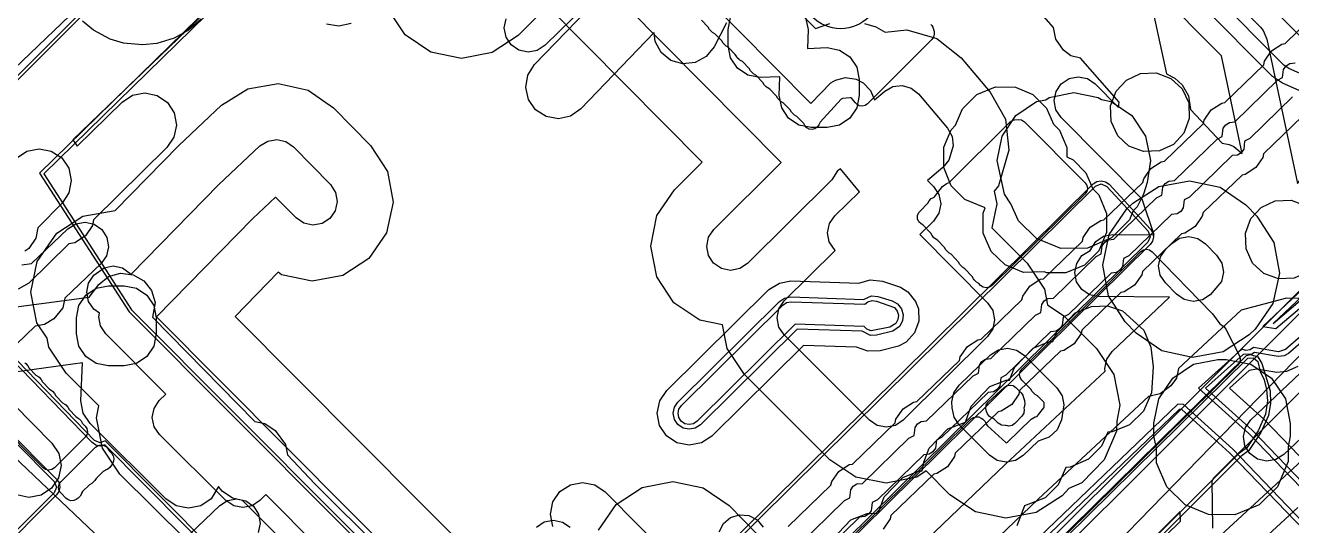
# Model space of a CAD drawing. Header units: metres. Extents: x -2677 to -840, y 169 to 1487.
# Drawn here: x -2062.3 to -1983.1, y 549.2 to 580.5 of the extents above; entities that cross this region are included whole.
import ezdxf

# ---------------------------------------------------------------- set-up
doc = ezdxf.new("R2010")
doc.units = ezdxf.units.M
for name, color, linetype in [('AI_GREENING_EXCLUSIONS', 1, 'Continuous'), ('AI_GREENING_LAWN', 82, 'Continuous'), ('AI_GREENING_TREES', 3, 'Continuous')]:
    doc.layers.add(name, color=color, linetype=linetype)

# ---------------------------------------------------------------- blocks, each defined once
blk = doc.blocks.new('AI_TREE')
for p, q in [((-0.3, 0), (0.3, 0)), ((0, -0.3), (0, 0.3))]:
    blk.add_line(p, q)
for radius in [1, 0.12]:
    blk.add_circle((0, 0), radius)

msp = doc.modelspace()

# ---------------------------------------------------------------- linework, layer by layer
at = {"layer": 'AI_GREENING_EXCLUSIONS'}
for points in [[(-2028.011, 603.964), (-2061.439, 571.26), (-2055.84, 562.594), (-2029.77, 536.426), (-1995.389, 570.452), (-1995.025, 570.597), (-1994.669, 570.436), (-1992.087, 567.634), (-1991.955, 567.284), (-1992.103, 566.94), (-2026.718, 532.766)], [(-2027.871, 603.821), (-2061.183, 571.232), (-2055.683, 562.72), (-2029.769, 536.708), (-1995.529, 570.594), (-1995.296, 570.747), (-1995.021, 570.797), (-1994.749, 570.735), (-1994.522, 570.571), (-1991.94, 567.77), (-1991.8, 567.542), (-1991.755, 567.279), (-1991.812, 567.018), (-1991.963, 566.797), (-2026.435, 532.764)], [(-2106.71, 594.836), (-2075.968, 563.927), (-2057.372, 582.546)], [(-2106.446, 594.858), (-2075.969, 564.209), (-2057.612, 582.589)], [(-2026.605, 594.164), (-2012.909, 580.32), (-2012.012, 580.632)], [(-1997.91, 593.345), (-1985.058, 580.4), (-1984.885, 580.191), (-1984.655, 579.653), (-1982.753, 570.623), (-1980.161, 573.972), (-1980.157, 574.409), (-1980.066, 574.726), (-1979.643, 575.396), (-1979.201, 575.78), (-1978.62, 575.964), (-1974.403, 581.414)], [(-1995.603, 592.956), (-1982.312, 579.57), (-1971.076, 574.628), (-1966.949, 578.693), (-1966.623, 578.908), (-1966.239, 578.981), (-1965.768, 578.841), (-1964.487, 580.134), (-1967.504, 582.694)], [(-2062.242, 483.567), (-2045.316, 500.717), (-2038.667, 507.263), (-2033.173, 512.82), (-2032.534, 513.273), (-2016.89, 528.456), (-2017.394, 528.707), (-2017.612, 529.03), (-2017.69, 529.413), (-2017.615, 529.796), (-2017.4, 530.121), (-2011.796, 535.769), (-2011.245, 536.052), (-2008.654, 536.468), (-1980.938, 564.167), (-1978.512, 566.565), (-1978.049, 566.806), (-1972.108, 572.596), (-1972.216, 572.944), (-1983.291, 577.815), (-1983.598, 578.026), (-1997.022, 591.547)], [(-2029.093, 591.703), (-2013.186, 575.623), (-2011.94, 576.922), (-2011.646, 577.094), (-2011.025, 577.247), (-2010.355, 577.154), (-2009.91, 576.922), (-2009.451, 576.437), (-2009.215, 575.849), (-2008.569, 576.404), (-2008.057, 576.688), (-2007.476, 576.755), (-2006.913, 576.594), (-2006.455, 576.23), (-2004.634, 574.08), (-2004.35, 573.568), (-2004.283, 572.987), (-2004.568, 572.08), (-2004.932, 571.621), (-2005.901, 570.8), (-2005.513, 570.424), (-2005.176, 569.932), (-2005.057, 569.347), (-2005.176, 568.762), (-2005.513, 568.27), (-2006.379, 567.431), (-2002.133, 563.159), (-2001.81, 562.671), (-2001.697, 562.097), (-2001.813, 561.523), (-2002.14, 561.038), (-2007.406, 555.801), (-2007.893, 555.478), (-2008.466, 555.365), (-2009.039, 555.48), (-2009.525, 555.804), (-2014.862, 561.142), (-2015.187, 561.63), (-2015.301, 562.206), (-2015.185, 562.781), (-2014.858, 563.267), (-2011.67, 566.432), (-2012.05, 566.968), (-2012.155, 567.543), (-2012.032, 568.116), (-2011.699, 568.597), (-2010.147, 570.101), (-2011.343, 571.547), (-2011.531, 571.423), (-2011.873, 570.86), (-2017.149, 565.618), (-2017.637, 565.295), (-2018.211, 565.182), (-2018.785, 565.298), (-2019.27, 565.625), (-2019.594, 566.113), (-2019.706, 566.687), (-2019.59, 567.261), (-2019.263, 567.747), (-2015.049, 571.933), (-2029.629, 586.671)], [(-1992.044, 582.586), (-1990.952, 577.476), (-1990.42, 577.214), (-1989.958, 576.791), (-1989.572, 576.112), (-1989.447, 575.257), (-1987.456, 573.142), (-1987.026, 573.069), (-1986.727, 572.93), (-1986.213, 572.494), (-1987.499, 578.601), (-2000.039, 591.232)], [(-2062.953, 484.27), (-2046.017, 501.43), (-2039.374, 507.971), (-2033.884, 513.523), (-2033.115, 514.109), (-2018.374, 528.406), (-2018.535, 528.644), (-2018.69, 529.409), (-2018.541, 530.175), (-2018.11, 530.825), (-2012.506, 536.473), (-2011.859, 536.91), (-2011.403, 537.04), (-2009.125, 537.405), (-1981.641, 564.878), (-1979.215, 567.276), (-1978.558, 567.707), (-1973.655, 572.485), (-1983.694, 576.9), (-1984.308, 577.321), (-1997.732, 590.843)], [(-2008.828, 545.567), (-2001.038, 553.04), (-1994.777, 558.866), (-1994.808, 559.047), (-1994.679, 559.618), (-1994.341, 560.096), (-1990.745, 563.506), (-1995.19, 563.539), (-1995.763, 563.657), (-1996.247, 563.986), (-1996.569, 564.475), (-1996.679, 565.05), (-1996.56, 565.623), (-1996.232, 566.108), (-1995.707, 566.436), (-1995.363, 566.993), (-1994.874, 567.314), (-1994.299, 567.424), (-1991.714, 567.405), (-1992.471, 569.644), (-1997.534, 574.743), (-1997.857, 575.231), (-1997.969, 575.805), (-1997.853, 576.379), (-1997.526, 576.865), (-1997.038, 577.188), (-1996.464, 577.3), (-1995.89, 577.184), (-1995.405, 576.857), (-1993.939, 575.381), (-1993.909, 575.709), (-1996.322, 578.458), (-1996.921, 578.605), (-1997.386, 578.961), (-1997.874, 579.652), (-1998.004, 580.375), (-2004.927, 588.263)], [(-2072.297, 584.434), (-2065.965, 577.727), (-2064.721, 576.748), (-2064.017, 577.213), (-2063.507, 577.33), (-2058.068, 582.578)], [(-2024.676, 584.305), (-2029.815, 579.273), (-2030.305, 578.953), (-2030.88, 578.844), (-2031.453, 578.965), (-2031.936, 579.295), (-2032.256, 579.785), (-2032.365, 580.36), (-2032.244, 580.933)], [(-2018.475, 580.673), (-2019.247, 579.183), (-2019.735, 578.574), (-2020.418, 578.198), (-2021.194, 578.111), (-2021.944, 578.329), (-2022.553, 578.816), (-2022.929, 579.5), (-2022.993, 580.074), (-2027.582, 575.291), (-2028.222, 574.844), (-2028.984, 574.677), (-2029.753, 574.813), (-2030.41, 575.233), (-2030.857, 575.873), (-2031.025, 576.635), (-2030.889, 577.403), (-2030.468, 578.061), (-2025.233, 583.517)], [(-2050.041, 582.353), (-2059.361, 573.36), (-2059.091, 572.951), (-2056.274, 575.719), (-2055.621, 576.147), (-2054.855, 576.293), (-2054.091, 576.134), (-2053.446, 575.695), (-2053.018, 575.042), (-2052.872, 574.276), (-2053.031, 573.511), (-2053.47, 572.866), (-2058.066, 568.349), (-2058.138, 567.99), (-2058.573, 567.342), (-2059.223, 566.91), (-2059.608, 566.834), (-2062.104, 564.385), (-2062.781, 563.997)], [(-2009.838, 580.632), (-2009.118, 580.43), (-2008.538, 580.088), (-2007.188, 580.243), (-2005.312, 579.706), (-2003.785, 578.492), (-2001.963, 576.343), (-2001.017, 574.637), (-2000.795, 572.699), (-2001.456, 570.479), (-2001.719, 570.147), (-2001.557, 569.346), (-2001.861, 567.85), (-1999.651, 565.626), (-1998.572, 564.001), (-1998.382, 563.031), (-1997.362, 562.344), (-1995.317, 560.294), (-1994.235, 558.67), (-1993.856, 556.757), (-1994.058, 555.75), (-1994.078, 555.128), (-1994.833, 553.322), (-1996.237, 551.892), (-1997.052, 551.531), (-1997.478, 551.076), (-1999.099, 550.029), (-2000.997, 549.674), (-2002.888, 550.065), (-2004.49, 551.143), (-2005.974, 552.631), (-2006.561, 552.241), (-2008.471, 551.865), (-2010.381, 552.247), (-2012, 553.33), (-2017.337, 558.668), (-2018.422, 560.294), (-2018.716, 561.782), (-2020.135, 562.069), (-2021.753, 563.158), (-2022.832, 564.784), (-2023.206, 566.699), (-2022.819, 568.611), (-2021.73, 570.229), (-2019.994, 571.954), (-2029.656, 581.721), (-2031.504, 579.893), (-2033.132, 578.817), (-2035.048, 578.447), (-2036.959, 578.838), (-2038.575, 579.931), (-2038.575, 579.931), (-2039.65, 581.558)], [(-2014.61, 549.16), (-2011.933, 551.741), (-2011.886, 551.961), (-2011.443, 552.604), (-2010.788, 553.028), (-2010.588, 553.064), (-2007.911, 555.645), (-2007.864, 555.866), (-2007.421, 556.508), (-2006.766, 556.932), (-2006.566, 556.969), (-2003.889, 559.55), (-2003.842, 559.77), (-2003.399, 560.412), (-2002.743, 560.836), (-2002.544, 560.873), (-1999.985, 563.34), (-1999.938, 563.56), (-1999.495, 564.202), (-1998.84, 564.626), (-1998.64, 564.663), (-1996.2, 567.016), (-1996.153, 567.236), (-1995.71, 567.879), (-1995.054, 568.303), (-1994.855, 568.339), (-1992.414, 570.692), (-1992.367, 570.913), (-1991.924, 571.555), (-1991.269, 571.979), (-1991.069, 572.016), (-1988.629, 574.369), (-1988.582, 574.589), (-1988.139, 575.232), (-1987.484, 575.656), (-1987.284, 575.692), (-1984.86, 578.05), (-1984.814, 578.271), (-1984.374, 578.915), (-1983.72, 579.342), (-1983.521, 579.379), (-1981.091, 581.743)], [(-2051.321, 580.896), (-2052.128, 580.217), (-2053.01, 579.724), (-2054.11, 579.389), (-2055.01, 579.291), (-2056.187, 579.408), (-2057.013, 579.651), (-2058.072, 580.217), (-2058.759, 580.777)], [(-2013.519, 581.02), (-2013.367, 580.255), (-2013.402, 579.08), (-2012.167, 579.127), (-2011.402, 578.975), (-2010.753, 578.541), (-2010.32, 577.892), (-2010.167, 577.127), (-2010.167, 576.127), (-2010.32, 575.362), (-2010.753, 574.713), (-2011.402, 574.279), (-2012.167, 574.127), (-2013.167, 574.127), (-2013.933, 574.279), (-2014.582, 574.713), (-2015.015, 575.362), (-2015.167, 576.127), (-2015.133, 577.301), (-2016.367, 577.255), (-2017.132, 577.407), (-2017.781, 577.841), (-2018.215, 578.49), (-2018.367, 579.255), (-2018.367, 580.255), (-2018.215, 581.02)], [(-2041.95, 580.628), (-2042.712, 580.46), (-2043.48, 580.596)], [(-2013.991, 547.949), (-2011.081, 550.774), (-2010.753, 550.94), (-2010.693, 551.446), (-2010.538, 551.671), (-2010.308, 551.819), (-2009.969, 551.853), (-2007.059, 554.678), (-2006.731, 554.845), (-2006.67, 555.35), (-2006.515, 555.575), (-2006.286, 555.724), (-2005.947, 555.758), (-2003.037, 558.582), (-2002.709, 558.749), (-2002.648, 559.255), (-2002.493, 559.48), (-2002.264, 559.628), (-2001.925, 559.662), (-1999.133, 562.373), (-1998.805, 562.539), (-1998.744, 563.045), (-1998.589, 563.27), (-1998.36, 563.418), (-1998.021, 563.452), (-1995.347, 566.049), (-1995.02, 566.215), (-1994.959, 566.721), (-1994.804, 566.946), (-1994.575, 567.095), (-1994.235, 567.129), (-1991.562, 569.725), (-1991.234, 569.892), (-1991.173, 570.398), (-1991.018, 570.623), (-1990.789, 570.771), (-1990.45, 570.805), (-1987.776, 573.402), (-1987.449, 573.568), (-1987.388, 574.074), (-1987.233, 574.299), (-1987.004, 574.448), (-1986.665, 574.482), (-1984.003, 577.087), (-1983.676, 577.255), (-1983.618, 577.761), (-1983.464, 577.986), (-1983.235, 578.136), (-1982.896, 578.172)], [(-2052.252, 548.294), (-2056.412, 552.432), (-2057.501, 554.051), (-2057.886, 555.964), (-2057.741, 556.704), (-2059.778, 558.754), (-2060.855, 560.376), (-2060.967, 560.946), (-2061.606, 561.905), (-2061.984, 563.819), (-2061.6, 565.732), (-2060.362, 567.504), (-2058.738, 568.585), (-2056.706, 568.939), (-2052.727, 573.006), (-2050.05, 575.522), (-2048.417, 576.545), (-2046.517, 576.874), (-2044.635, 576.46), (-2043.049, 575.365), (-2043.049, 575.365), (-2040.742, 572.998), (-2039.68, 571.363), (-2039.324, 569.444), (-2039.729, 567.536), (-2040.833, 565.928), (-2042.469, 564.865), (-2044.387, 564.509), (-2046.296, 564.914), (-2046.509, 565.061), (-2049.208, 562.304), (-2029.772, 542.743)], [(-1983.059, 576.052), (-1985.725, 573.443), (-1986.053, 573.276), (-1986.113, 572.77), (-1986.268, 572.545), (-1986.498, 572.397), (-1986.837, 572.363), (-1989.51, 569.766), (-1989.838, 569.6), (-1989.899, 569.094), (-1990.054, 568.869), (-1990.283, 568.72), (-1990.622, 568.686), (-1993.296, 566.09), (-1993.624, 565.923), (-1993.684, 565.417), (-1993.839, 565.192), (-1994.069, 565.044), (-1994.408, 565.01), (-1997.081, 562.413), (-1997.409, 562.247), (-1997.47, 561.741), (-1997.625, 561.516), (-1997.854, 561.368), (-1998.193, 561.333), (-2000.985, 558.623), (-2001.313, 558.456), (-2001.374, 557.95), (-2001.529, 557.726), (-2001.758, 557.577), (-2002.098, 557.543), (-2005.008, 554.718), (-2005.335, 554.552), (-2005.396, 554.046), (-2005.551, 553.821), (-2005.781, 553.673), (-2006.12, 553.639), (-2009.03, 550.814), (-2009.358, 550.648), (-2009.419, 550.142), (-2009.574, 549.917), (-2009.803, 549.769), (-2010.142, 549.734), (-2013.052, 546.91)], [(-1982.435, 574.844), (-1984.873, 572.476), (-1984.92, 572.255), (-1985.363, 571.613), (-1986.018, 571.189), (-1986.217, 571.152), (-1988.658, 568.799), (-1988.705, 568.579), (-1989.148, 567.936), (-1989.803, 567.512), (-1990.003, 567.476), (-1992.444, 565.123), (-1992.491, 564.902), (-1992.934, 564.26), (-1993.589, 563.836), (-1993.788, 563.799), (-1996.229, 561.446), (-1996.276, 561.226), (-1996.719, 560.583), (-1997.374, 560.159), (-1997.574, 560.123), (-2000.133, 557.655), (-2000.181, 557.435), (-2000.624, 556.793), (-2001.279, 556.369), (-2001.479, 556.332), (-2004.156, 553.751), (-2004.203, 553.531), (-2004.646, 552.888), (-2005.301, 552.465), (-2005.501, 552.428), (-2008.178, 549.847), (-2008.225, 549.626), (-2008.668, 548.984)], [(-2062.884, 572.203), (-2062.238, 572.64), (-2061.473, 572.798), (-2060.707, 572.651), (-2060.055, 572.221), (-2059.617, 571.575), (-2059.46, 570.811), (-2059.607, 570.045), (-2060.036, 569.393), (-2061.556, 567.854), (-2061.678, 567.207), (-2062.106, 566.554), (-2062.359, 566.382)], [(-2030.872, 534.628), (-2047.292, 551.154), (-2047.662, 550.782), (-2048.148, 550.455), (-2048.722, 550.339), (-2049.296, 550.452), (-2049.784, 550.776), (-2053.944, 554.914), (-2054.271, 555.399), (-2054.386, 555.973), (-2054.274, 556.547), (-2053.95, 557.035), (-2053.543, 557.444), (-2057.295, 561.221), (-2057.618, 561.708), (-2057.731, 562.281), (-2057.685, 562.511), (-2058.046, 562.753), (-2058.37, 563.24), (-2058.484, 563.814), (-2058.369, 564.388), (-2058.043, 564.874), (-2057.404, 565.349), (-2056.83, 565.463), (-2056.256, 565.348), (-2055.718, 564.944), (-2050.225, 570.558), (-2047.656, 572.969), (-2047.166, 573.276), (-2046.596, 573.375), (-2046.596, 573.375), (-2046.031, 573.251), (-2045.555, 572.922), (-2043.249, 570.556), (-2042.93, 570.065), (-2042.823, 569.489), (-2042.945, 568.917), (-2043.276, 568.434), (-2043.767, 568.116), (-2044.342, 568.009), (-2044.915, 568.13), (-2045.397, 568.462), (-2046.677, 569.774), (-2048.103, 568.436), (-2054.123, 562.285), (-2029.797, 537.803)], [(-2062.544, 565.52), (-2061.942, 565.615), (-2059.666, 567.785), (-2059.666, 567.785), (-2059.172, 568.098), (-2058.595, 568.199), (-2058.024, 568.071), (-2057.545, 567.734), (-2057.232, 567.24), (-2057.131, 566.664), (-2057.259, 566.092), (-2057.596, 565.614), (-2059.865, 563.45), (-2059.987, 562.845), (-2060.548, 562.152), (-2061.133, 561.79), (-2061.711, 561.69), (-2064.05, 559.459)], [(-1979.077, 567.173), (-1984.908, 561.67), (-1984.108, 561.537), (-1980.88, 564.286)], [(-1978.869, 566.957), (-1984.262, 561.867), (-1981.314, 564.376)], [(-2066.984, 562.352), (-2058.334, 563.497), (-2057.731, 564.306), (-2057.119, 564.791), (-2056.369, 565.004), (-2055.593, 564.914), (-2054.912, 564.535), (-2054.427, 563.923), (-2054.213, 563.173), (-2054.378, 562.264), (-2047.979, 555.73), (-2047.338, 555.595), (-2046.694, 555.155), (-2046.06, 554.291), (-2045.938, 553.645), (-2044.224, 551.824), (-2035.887, 543.521)], [(-2047.343, 544.172), (-2057.36, 554.254), (-2057.646, 554.191), (-2057.917, 554.248), (-2058.145, 554.404), (-2067.652, 564.221)], [(-2047.161, 544.273), (-2057.332, 554.509), (-2057.645, 554.391), (-2058.001, 554.544), (-2067.649, 564.506)], [(-1976.076, 564.051), (-1987.978, 552.206), (-1988.116, 552.004), (-1988.069, 549.059)], [(-1979.26, 563.308), (-1999.317, 542.675), (-1999.637, 542.1), (-2000.148, 541.511), (-2000.648, 541.262), (-2001, 540.943), (-2002.628, 539.323), (-2002.727, 539.123), (-2003.392, 538.569), (-2027.179, 515.112), (-2027.814, 514.328), (-2028.13, 514.174), (-2029.12, 513.198), (-2030.155, 512.136), (-2030.28, 511.884), (-2030.941, 511.329), (-2054.872, 486.774)], [(-1979.26, 563.308), (-1999.317, 542.675), (-1999.637, 542.1), (-2000.148, 541.511), (-2000.648, 541.262), (-2001, 540.943), (-2002.628, 539.323), (-2002.727, 539.123), (-2003.392, 538.569), (-2027.179, 515.112), (-2027.814, 514.328), (-2028.13, 514.174), (-2029.12, 513.198), (-2030.155, 512.136), (-2030.28, 511.884), (-2030.941, 511.329), (-2054.872, 486.774)], [(-1978.25, 563.412), (-1983.431, 563.451), (-1986.267, 562.685), (-1990.191, 559.035), (-1990.32, 558.431), (-1990.663, 557.957), (-1991.34, 557.448), (-1992.058, 557.297), (-1998.97, 550.867), (-2006.745, 543.409)], [(-2011.851, 548.344), (-2010.691, 549.566), (-2009.661, 549.973), (-2008.975, 549.991), (-2008.606, 551.002), (-2007.446, 552.224), (-2006.416, 552.631), (-2006.218, 552.636), (-2006.126, 553.176), (-2005.787, 554.051), (-2004.627, 555.273), (-2003.526, 555.682), (-2003.158, 556.687), (-2001.998, 557.909), (-2000.968, 558.316), (-2000.756, 558.322), (-2000.452, 559.098), (-1999.292, 560.32), (-1998.262, 560.727), (-1998.051, 560.733), (-1997.823, 561.3), (-1996.663, 562.522), (-1995.633, 562.929), (-1994.639, 562.956), (-1993.69, 562.656), (-1992.365, 561.445), (-1991.918, 560.37), (-1991.785, 559.153), (-1991.879, 557.527), (-1992.377, 556.376), (-1993.254, 555.521), (-1994.338, 555.068), (-1994.622, 555.051), (-1995.006, 554.174), (-1995.816, 553.364), (-1996.967, 552.866), (-1997.241, 552.849), (-1997.712, 551.763), (-1998.522, 550.953), (-1999.826, 550.438), (-2000.296, 549.194)], [(-1980.196, 563.095), (-1983.488, 560.224), (-1983.943, 560.094), (-1985.491, 560.347), (-1985.699, 560.22), (-1985.969, 560.178), (-1986.232, 560.242), (-1988.946, 557.819), (-1985.79, 554.971), (-1980.922, 549.901)], [(-1979.998, 562.869), (-1983.314, 559.98), (-1983.577, 559.845), (-1983.963, 559.795), (-1985.438, 560.034), (-1985.596, 559.938), (-1986.145, 559.918), (-1988.497, 557.817), (-1985.574, 555.179), (-1980.834, 550.242)], [(-2070.332, 561.838), (-2060.516, 551.975), (-2060.37, 551.621), (-2060.518, 551.267), (-2064.387, 547.422)], [(-2070.055, 561.831), (-2060.374, 552.116), (-2060.223, 551.888), (-2060.17, 551.62), (-2060.224, 551.352), (-2060.377, 551.125), (-2064.246, 547.28)], [(-1982.718, 550.339), (-1986.721, 546.647), (-1987.054, 546.443), (-1987.44, 546.383), (-1987.819, 546.474), (-1988.134, 546.704), (-1988.338, 547.037), (-1988.398, 547.422), (-1988.307, 547.801), (-1988.077, 548.117), (-1974.234, 560.884)], [(-1982.125, 555.057), (-1983.6, 553.658), (-1984.095, 553.346), (-1984.672, 553.247), (-1985.243, 553.376), (-1985.72, 553.714), (-1986.033, 554.209), (-1986.132, 554.786), (-1986.002, 555.357), (-1985.664, 555.835), (-1980.271, 560.949)], [(-2034.061, 536.038), (-2048.735, 550.785), (-2049.38, 550.918), (-2050.025, 551.357), (-2050.253, 551.654), (-2050.709, 550.886), (-2051.357, 550.451), (-2052.122, 550.298), (-2052.888, 550.449), (-2053.537, 550.881), (-2058.276, 555.603), (-2058.711, 556.251), (-2058.864, 557.017), (-2058.752, 559.402), (-2063.6, 558.731)], [(-2020.03, 525.995), (-1985.86, 559.681), (-1985.508, 559.702), (-1985.23, 559.484), (-1985.078, 558.849), (-1984.836, 558.336), (-1984.678, 557.732), (-1984.628, 557.011), (-1984.756, 556.175), (-1985.216, 555.136), (-1985.915, 554.079), (-1986.436, 553.693), (-2022.646, 517.507)], [(-2020.028, 526.277), (-1985.941, 559.864), (-1985.697, 559.923), (-1985.226, 559.776), (-1984.969, 559.354), (-1984.463, 557.644), (-1984.435, 556.881), (-1984.57, 556.101), (-1985.043, 555.037), (-1985.796, 553.919), (-1986.301, 553.544), (-2022.504, 517.365)], [(-1982.731, 559.167), (-1983.442, 558.845), (-1984.031, 558.797), (-1985.281, 558.995), (-1985.761, 558.92), (-1987, 557.814), (-1984.852, 555.871), (-1980.418, 551.253)], [(-2064.272, 558.016), (-2060.671, 554.379), (-2060.24, 553.728), (-2060.092, 552.962), (-2060.248, 552.197), (-2060.684, 551.55), (-2061.335, 551.12), (-2062.101, 550.971), (-2062.866, 551.127)], [(-1982.277, 548.857), (-1986.991, 553.767), (-1989.991, 556.471), (-1990.147, 556.474), (-2000.759, 546.298), (-2049.455, 497.759), (-2050.807, 496.287), (-2050.411, 495.876), (-2050.237, 495.526), (-2050.21, 495.137), (-2050.328, 494.785), (-2049.945, 494.556), (-2049.73, 494.23), (-2049.655, 493.847), (-2049.733, 493.465), (-2049.951, 493.141), (-2053.276, 489.84)], [(-1981.932, 548.931), (-1986.782, 553.983), (-1989.888, 556.783), (-1990.239, 556.802), (-2000.971, 546.51)], [(-2063.055, 553.537), (-2055.9, 546.73)], [(-2029.33, 549.159), (-2029.478, 549.925), (-2029.322, 550.69), (-2028.885, 551.337), (-2028.234, 551.767), (-2027.468, 551.916), (-2026.704, 551.76), (-2026.057, 551.323), (-2021.71, 546.933)], [(-2026.475, 548.918), (-2025.379, 550.532), (-2023.748, 551.603), (-2021.832, 551.968), (-2019.921, 551.572), (-2018.308, 550.475), (-2016.581, 548.721)], [(-2054.842, 546.007), (-2050.17, 550.466), (-2049.676, 550.78), (-2049.099, 550.88), (-2048.528, 550.753), (-2048.049, 550.416), (-2047.736, 549.922), (-2047.635, 549.346), (-2047.762, 548.774)], [(-2018.93, 548.828), (-2018.657, 549.346), (-2018.207, 549.72), (-2017.648, 549.893), (-2017.065, 549.84), (-2016.547, 549.567), (-2016.173, 549.117)], [(-1995.483, 544.186), (-1990.075, 549.483), (-1990.085, 550.095), (-2005.564, 534.597)], [(-2030.36, 549.117), (-2029.872, 549.439), (-2029.297, 549.551), (-2028.724, 549.434), (-2028.239, 549.106)]]:
    msp.add_lwpolyline(points, dxfattribs=at)
for points in [[(-1989.515, 574.687), (-1989.856, 573.77), (-1990.503, 573.071), (-1991.385, 572.662), (-1992.371, 572.623), (-1993.288, 572.964), (-1993.987, 573.611), (-1994.396, 574.493), (-1994.435, 575.479), (-1994.094, 576.396), (-1993.447, 577.095), (-1992.565, 577.504), (-1991.579, 577.543), (-1990.662, 577.202), (-1989.963, 576.555), (-1989.554, 575.673), (-1989.515, 574.687)], [(-2004.137, 574.262), (-2003.708, 575.287), (-2002.802, 576.193), (-2001.649, 576.661), (-2000.391, 576.647), (-1999.308, 576.193), (-1998.44, 575.344), (-1998.004, 574.338), (-1997.635, 573.949), (-1997.181, 572.866), (-1997.167, 572.281), (-1996.789, 572.108), (-1995.978, 571.297), (-1995.542, 570.291), (-1995.173, 569.902), (-1994.705, 568.749), (-1994.705, 567.561), (-1995.173, 566.408), (-1996.079, 565.502), (-1997.232, 565.034), (-1998.42, 565.034), (-1998.586, 565.089), (-1999.888, 565.056), (-2001.041, 565.524), (-2001.909, 566.373), (-2002.401, 567.513), (-2002.415, 568.771), (-2002.291, 569.103), (-2003.56, 569.609), (-2004.409, 570.477), (-2004.877, 571.63), (-2004.863, 572.888), (-2004.409, 573.971), (-2004.137, 574.262)], [(-1995.215, 576.005), (-1995.016, 575.871), (-1994.413, 575.752), (-1993.116, 574.884), (-1992.248, 573.587), (-1991.944, 572.056), (-1992.151, 570.685), (-1992.377, 569.96), (-1992.77, 569.17), (-1993.022, 568.9), (-1993.249, 568.356), (-1994.372, 567.212), (-1995.881, 566.565), (-1997.542, 566.549), (-1999.064, 567.169), (-2000.208, 568.292), (-2000.67, 569.358), (-2001.073, 569.96), (-2001.534, 572.056), (-2001.23, 573.587), (-2000.362, 574.884), (-1999.065, 575.752), (-1998.482, 575.867), (-1998.277, 576.005), (-1996.746, 576.309), (-1995.215, 576.005)], [(-1994.58, 563.594), (-1994.933, 565.515), (-1994.526, 567.422), (-1993.42, 569.027), (-1993.056, 569.381), (-1991.419, 570.443), (-1989.498, 570.796), (-1987.591, 570.389), (-1985.984, 569.282), (-1985.295, 568.573), (-1984.235, 566.935), (-1983.882, 565.016), (-1984.289, 563.11), (-1985.395, 561.504), (-1985.76, 561.148), (-1987.398, 560.088), (-1989.317, 559.735), (-1991.224, 560.142), (-1992.831, 561.249), (-1993.52, 561.958), (-1994.58, 563.594)], [(-1981.087, 566.718), (-1981.428, 565.801), (-1982.075, 565.102), (-1982.957, 564.693), (-1983.943, 564.654), (-1984.86, 564.995), (-1985.559, 565.642), (-1985.968, 566.524), (-1986.007, 567.51), (-1985.666, 568.427), (-1985.019, 569.126), (-1984.137, 569.535), (-1983.151, 569.574), (-1982.234, 569.233), (-1981.535, 568.586), (-1981.126, 567.704), (-1981.087, 566.718)], [(-1991.434, 565.464), (-1991.311, 566.037), (-1990.98, 566.518), (-1990.616, 566.872), (-1990.125, 567.191), (-1989.549, 567.297), (-1988.976, 567.174), (-1988.494, 566.842), (-1987.805, 566.133), (-1987.487, 565.643), (-1987.381, 565.067), (-1987.503, 564.495), (-1988.2, 563.658), (-1988.69, 563.34), (-1989.266, 563.234), (-1989.839, 563.357), (-1990.321, 563.689), (-1991.01, 564.398), (-1991.328, 564.888), (-1991.434, 565.464)], [(-2054.723, 559.799), (-2055.372, 559.365), (-2056.137, 559.213), (-2057.137, 559.213), (-2057.903, 559.365), (-2058.552, 559.799), (-2058.985, 560.448), (-2059.137, 561.213), (-2059.137, 562.213), (-2058.985, 562.978), (-2058.552, 563.627), (-2057.903, 564.061), (-2057.137, 564.213), (-2056.137, 564.213), (-2055.372, 564.061), (-2054.723, 563.627), (-2054.29, 562.978), (-2054.137, 562.213), (-2054.137, 561.213), (-2054.29, 560.448), (-2054.723, 559.799)], [(-2006.431, 562.006), (-2006.7, 561.274), (-2007.228, 560.7), (-2007.704, 560.443), (-2008.844, 560.152), (-2009.624, 560.12), (-2010.33, 560.379), (-2013.657, 560.491), (-2019.39, 554.813), (-2020.041, 554.383), (-2020.807, 554.235), (-2021.572, 554.39), (-2022.218, 554.827), (-2022.649, 555.478), (-2022.797, 556.244), (-2022.641, 557.009), (-2022.205, 557.656), (-2015.818, 563.98), (-2015.155, 564.391), (-2014.442, 564.519), (-2010.196, 564.377), (-2009.474, 564.588), (-2008.698, 564.504), (-2007.58, 564.137), (-2007.123, 563.849), (-2006.634, 563.241), (-2006.463, 562.786), (-2006.431, 562.006)], [(-2007.453, 562.016), (-2007.64, 561.674), (-2008.055, 561.38), (-2009.079, 561.124), (-2009.469, 561.108), (-2009.972, 561.368), (-2014.054, 561.505), (-2020.094, 555.524), (-2020.419, 555.309), (-2020.802, 555.235), (-2021.185, 555.312), (-2021.508, 555.531), (-2021.723, 555.856), (-2021.797, 556.239), (-2021.719, 556.622), (-2021.501, 556.945), (-2015.155, 563.229), (-2014.83, 563.445), (-2014.447, 563.519), (-2009.904, 563.367), (-2009.386, 563.592), (-2008.998, 563.55), (-2008.107, 563.27), (-2007.765, 563.082), (-2007.52, 562.778), (-2007.411, 562.404), (-2007.453, 562.016)], [(-2007.87, 561.866), (-2008.242, 561.635), (-2009.423, 561.405), (-2009.679, 561.499), (-2009.859, 561.664), (-2014.173, 561.809), (-2020.305, 555.737), (-2020.533, 555.586), (-2020.801, 555.535), (-2021.068, 555.589), (-2021.295, 555.742), (-2021.445, 555.97), (-2021.497, 556.238), (-2021.443, 556.506), (-2021.29, 556.732), (-2014.944, 563.016), (-2014.716, 563.167), (-2014.428, 563.218), (-2009.812, 563.063), (-2009.622, 563.216), (-2009.359, 563.293), (-2009.088, 563.264), (-2007.957, 562.852), (-2007.786, 562.64), (-2007.709, 562.377), (-2007.739, 562.106), (-2007.87, 561.866)], [(-2000.321, 560.196), (-1999.84, 559.872), (-1997.795, 557.822), (-1997.47, 557.335), (-1997.356, 556.761), (-1997.508, 555.82), (-1997.788, 555.199), (-1998.273, 554.74), (-1998.976, 554.494), (-1999.908, 553.595), (-2000.395, 553.281), (-2000.964, 553.174), (-2001.531, 553.291), (-2002.012, 553.615), (-2003.905, 555.512), (-2004.229, 555.999), (-2004.343, 556.573), (-2004.361, 556.948), (-2004.237, 557.52), (-2003.903, 558.001), (-2001.944, 559.892), (-2001.457, 560.206), (-2000.888, 560.313), (-2000.321, 560.196)], [(-1987.203, 559.608), (-1985.672, 559.304), (-1984.375, 558.436), (-1983.507, 557.139), (-1983.203, 555.608), (-1983.203, 554.802), (-1983.334, 554.143), (-1983.334, 553.218), (-1983.997, 551.632), (-1985.141, 550.509), (-1986.663, 549.889), (-1988.324, 549.905), (-1989.769, 550.509), (-1990.913, 551.632), (-1991.56, 553.141), (-1991.576, 554.061), (-1991.725, 554.811), (-1991.725, 555.613), (-1991.421, 557.144), (-1990.553, 558.441), (-1989.256, 559.309), (-1987.725, 559.613), (-1987.203, 559.608)]]:
    msp.add_lwpolyline(points, close=True, dxfattribs=at)
at = {"layer": 'AI_GREENING_LAWN'}
for points in [[(-2005.678, 580.58), (-2005.616, 580.502), (-2005.559, 580.413), (-2005.479, 580.137), (-2005.481, 579.973), (-2005.52, 579.784), (-2005.627, 579.624), (-2009.65, 575.608), (-2009.802, 575.505), (-2009.98, 575.463), (-2010.162, 575.488), (-2010.322, 575.577), (-2010.399, 575.669), (-2010.401, 575.667), (-2010.634, 575.943), (-2010.679, 575.976), (-2010.733, 575.984), (-2011.213, 575.941), (-2011.256, 575.929), (-2011.291, 575.902), (-2012.605, 574.45), (-2012.682, 574.288), (-2012.786, 574.143), (-2012.936, 574.043), (-2013.11, 574.003), (-2013.288, 574.027), (-2013.446, 574.112), (-2013.564, 574.248), (-2013.639, 574.375), (-2014.072, 574.811), (-2014.211, 574.891), (-2014.4, 575.081), (-2014.478, 575.222), (-2014.927, 575.676), (-2015.067, 575.755), (-2015.255, 575.946), (-2015.333, 576.086), (-2015.765, 576.524), (-2015.921, 576.619), (-2015.918, 576.625), (-2015.986, 576.661), (-2016.108, 576.806), (-2016.189, 576.951), (-2016.638, 577.404), (-2016.777, 577.484), (-2016.966, 577.675), (-2017.044, 577.815), (-2017.475, 578.253), (-2017.632, 578.348), (-2017.63, 578.35), (-2017.68, 578.375), (-2017.795, 578.491), (-2017.819, 578.541), (-2017.821, 578.54), (-2017.915, 578.697), (-2018.348, 579.133), (-2018.487, 579.213), (-2018.676, 579.403), (-2018.754, 579.544), (-2019.203, 579.998), (-2019.343, 580.077), (-2019.531, 580.268), (-2019.609, 580.408), (-2020.041, 580.846)], [(-2026.456, 532.832), (-2003.16, 555.882), (-2003.02, 555.98), (-2002.854, 556.025), (-2002.684, 556.011), (-2002.528, 555.94), (-2002.426, 555.871), (-2002.426, 555.871), (-2002.304, 555.753), (-2002.228, 555.601), (-2002.217, 555.565), (-2002.147, 555.454), (-2000.988, 554.406), (-2000.953, 554.385), (-2000.919, 554.407), (-1999.413, 555.88), (-1999.16, 556.013), (-1999.077, 556.029), (-1999.037, 556.045), (-1999.005, 556.074), (-1998.616, 556.589), (-1998.598, 556.623), (-1998.592, 556.661), (-1998.592, 556.855), (-1998.6, 556.9), (-1998.625, 556.938), (-1999.013, 557.34), (-1999.157, 557.424), (-1999.342, 557.611), (-1999.421, 557.752), (-1999.983, 558.314), (-2000.091, 558.477), (-2000.129, 558.669), (-2000.09, 558.861), (-1999.98, 559.023), (-1992.549, 566.359), (-1992.385, 566.467), (-1992.193, 566.503), (-1992.001, 566.463), (-1991.839, 566.352), (-1988.108, 562.515), (-1988.064, 562.464), (-1987.595, 561.83), (-1987.485, 561.746), (-1987.337, 561.653), (-1987.227, 561.51), (-1986.381, 559.841), (-1986.328, 559.639), (-1986.361, 559.433), (-1986.476, 559.259), (-2019.937, 526.226)], [(-2062.364, 559.391), (-2062.296, 559.354), (-2062.175, 559.207), (-2062.097, 559.062), (-2061.679, 558.629), (-2061.524, 558.533), (-2061.528, 558.527), (-2061.46, 558.491), (-2061.339, 558.344), (-2061.261, 558.199), (-2060.843, 557.766), (-2060.688, 557.67), (-2060.692, 557.664), (-2060.624, 557.627), (-2060.503, 557.481), (-2060.425, 557.335), (-2060.007, 556.903), (-2059.852, 556.806), (-2059.855, 556.801), (-2059.788, 556.764), (-2059.667, 556.617), (-2059.589, 556.472), (-2059.171, 556.04), (-2059.016, 555.943), (-2059.019, 555.938), (-2058.953, 555.902), (-2058.832, 555.757), (-2058.751, 555.608), (-2058.585, 555.441), (-2058.478, 555.278), (-2058.441, 555.087), (-2058.48, 554.896), (-2058.589, 554.735), (-2060.514, 552.822), (-2060.676, 552.714), (-2060.867, 552.677), (-2061.059, 552.715), (-2061.22, 552.824), (-2070.103, 561.751)]]:
    msp.add_lwpolyline(points, dxfattribs=at)
for points in [[(-2004.718, 570.603), (-2004.639, 570.631), (-2004.546, 570.688), (-2000.745, 574.458), (-2000.605, 574.556), (-2000.441, 574.601), (-2000.226, 574.622), (-2000.008, 574.595), (-1999.823, 574.477), (-1996.036, 570.66), (-1995.928, 570.497), (-1995.891, 570.304), (-1995.931, 570.113), (-1996.041, 569.951), (-2001.855, 564.233), (-2002.02, 564.126), (-2002.213, 564.09), (-2002.406, 564.131), (-2002.567, 564.244), (-2002.687, 564.37), (-2002.829, 564.454), (-2002.971, 564.581), (-2003.005, 564.649), (-2003.01, 564.646), (-2003.101, 564.805), (-2003.555, 565.28), (-2003.692, 565.362), (-2003.877, 565.556), (-2003.953, 565.698), (-2004.422, 566.19), (-2004.56, 566.272), (-2004.745, 566.467), (-2004.82, 566.608), (-2005.273, 567.084), (-2005.427, 567.182), (-2005.424, 567.188), (-2005.491, 567.225), (-2005.61, 567.372), (-2005.688, 567.518), (-2006.158, 568.011), (-2006.286, 568.088), (-2006.437, 568.227), (-2006.52, 568.415), (-2006.519, 568.62), (-2006.437, 568.808), (-2006.367, 568.872), (-2006.372, 568.878), (-2005.862, 569.385), (-2005.781, 569.529), (-2005.657, 569.673), (-2005.548, 569.73), (-2005.551, 569.736), (-2005.482, 569.768), (-2005.455, 569.794), (-2004.946, 570.44), (-2004.718, 570.603)], [(-2000.026, 557.51), (-1999.933, 557.381), (-1999.885, 557.23), (-1999.875, 557.159), (-1999.828, 557.038), (-1999.794, 556.823), (-1999.855, 556.614), (-1999.856, 556.613), (-1999.86, 556.564), (-1999.847, 556.468), (-1999.869, 556.246), (-1999.984, 556.056), (-2000.434, 555.59), (-2000.6, 555.477), (-2000.796, 555.438), (-2000.92, 555.464), (-2000.922, 555.458), (-2001.011, 555.479), (-2001.035, 555.475), (-2001.268, 555.494), (-2001.467, 555.616), (-2001.729, 555.879), (-2001.832, 555.941), (-2001.833, 555.942), (-2002.014, 556.041), (-2002.139, 556.205), (-2002.206, 556.344), (-2002.254, 556.548), (-2002.215, 556.754), (-2002.094, 556.926), (-2001.07, 557.876), (-2000.908, 557.977), (-2000.72, 558.009), (-2000.533, 557.969), (-2000.375, 557.862), (-2000.026, 557.51)], [(-2057.42, 554.233), (-2057.26, 554.142), (-2057.144, 553.999), (-2057.08, 553.882), (-2056.925, 553.722), (-2056.828, 553.576), (-2056.786, 553.406), (-2056.806, 553.232), (-2056.885, 553.075), (-2057.049, 552.856), (-2057.175, 552.738), (-2057.333, 552.669), (-2057.341, 552.667), (-2057.456, 552.604), (-2057.902, 552.167), (-2057.983, 552.028), (-2058.174, 551.84), (-2058.315, 551.763), (-2058.745, 551.343), (-2058.808, 551.24), (-2058.822, 551.195), (-2058.898, 551.046), (-2059.018, 550.931), (-2059.143, 550.846), (-2059.306, 550.773), (-2059.483, 550.762), (-2059.653, 550.815), (-2059.795, 550.923), (-2060.062, 551.217), (-2060.149, 551.295), (-2060.232, 551.455), (-2060.254, 551.634), (-2060.21, 551.809), (-2060.107, 551.957), (-2057.935, 554.115), (-2057.783, 554.219), (-2057.603, 554.26), (-2057.42, 554.233)]]:
    msp.add_lwpolyline(points, close=True, dxfattribs=at)

# ---------------------------------------------------------------- block references
at = {"layer": 'AI_GREENING_TREES', "xscale": 2.5, "yscale": 2.5}
msp.add_blockref('AI_TREE', (-2011.326, 582.809), dxfattribs=at)

doc.saveas('drawing.dxf')
